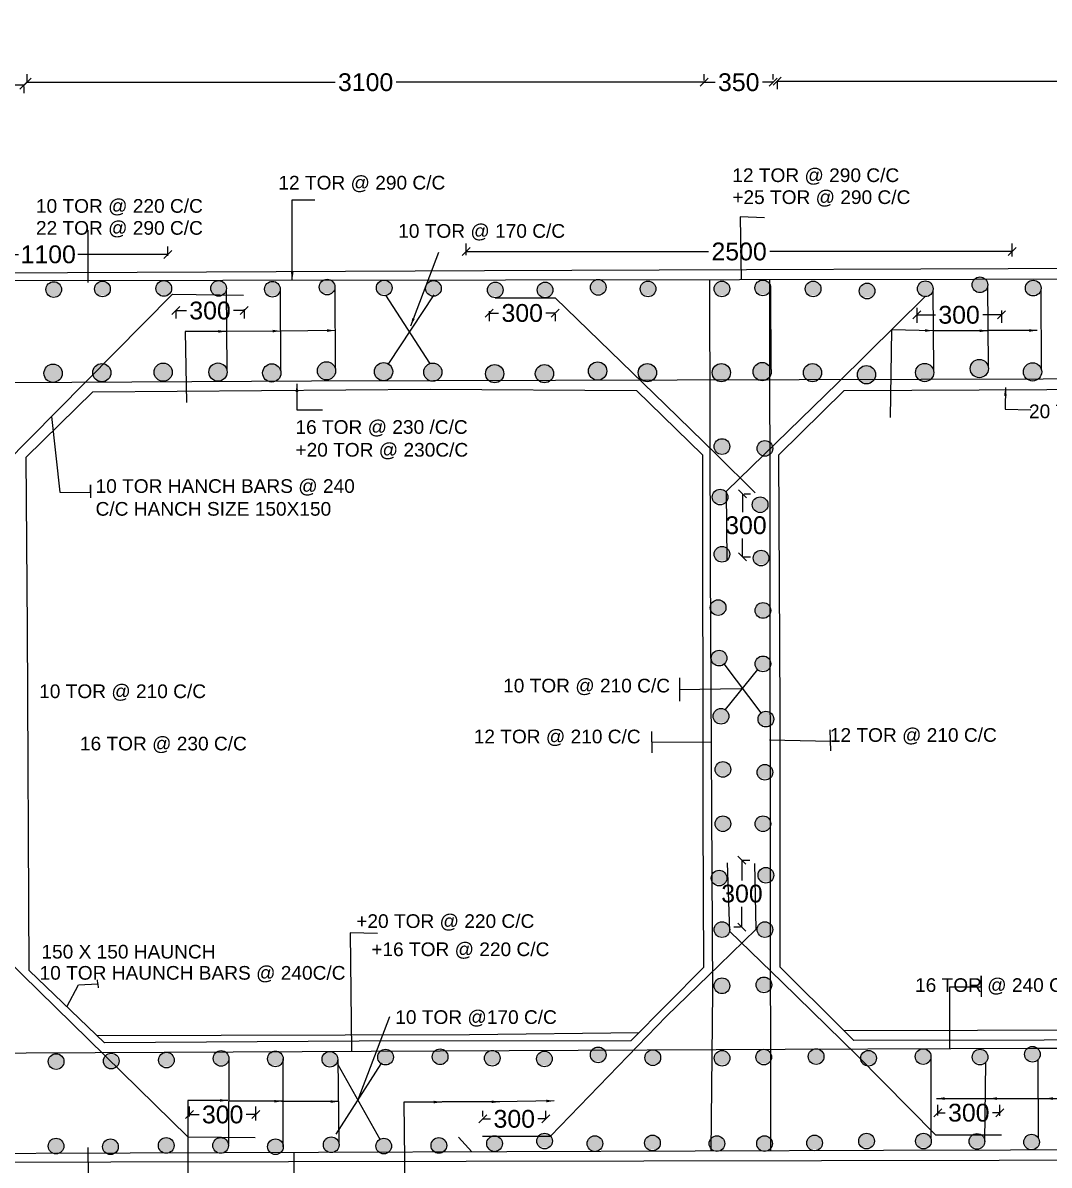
# Model space of a CAD drawing. Header units: inches. Extents: x 130.5 to 230.5, y 130.1 to 207.5.
# Drawn here: x 143.46 to 166.54, y 143.13 to 168.81 of the extents above; entities that cross this region are included whole.
import ezdxf

# ---------------------------------------------------------------- set-up
doc = ezdxf.new("R2010")
doc.units = ezdxf.units.IN
doc.header["$MEASUREMENT"] = 0
doc.layers.add('DRAWING', color=7, linetype='Continuous')
doc.styles.get("Standard").update_dxf_attribs({"font": 'arial.ttf'})
doc.dimstyles.get("Standard").update_dxf_attribs({"dimtxt": 0.18, "dimasz": 0.18, "dimexe": 0.18, "dimexo": 0.0625, "dimgap": 0.09, "dimtad": 0, "dimtih": 1, "dimtoh": 1, "dimdec": 4, "dimzin": 0, "dimdsep": 46, "dimtxsty": 'Standard', "dimblk": 'OBLIQUE', "dimblk1": 'OBLIQUE', "dimcen": 0.09, "dimadec": 0, "dimazin": 0, "dimtfac": 1, "dimtdec": 4, "dimtofl": 0, "dimtmove": 0, "dimatfit": 3, "dimfxl": 0, "dimtolj": 1, "dimtzin": 0, "dimarcsym": 0})
picture_1 = doc.add_image_def('image1.jpg', size_in_pixel=(4276, 3308))

# ---------------------------------------------------------------- blocks, each defined once
blk = doc.blocks.new('_Oblique')
at = {"color": 0, "linetype": 'ByBlock', "lineweight": -2}
blk.add_line((-0.5, -0.5), (0.5, 0.5), dxfattribs=at)
blk = doc.blocks.new('*D49')
at = {"layer": 'Defpoints', "color": 0, "transparency": 16777216}
for p in [(141.267, 167.427), (143.488, 167.441), (143.488, 167.413)]:
    blk.add_point(p, dxfattribs=at)
at = {"layer": 'DRAWING', "color": 0, "lineweight": -2, "transparency": 16777216}
for p, q in [((141.267, 167.413), (141.838, 167.413)), ((141.267, 167.364), (141.267, 167.233)), ((143.488, 167.413), (142.917, 167.413)), ((143.488, 167.379), (143.488, 167.233))]:
    blk.add_line(p, q, dxfattribs=at)
at = {"layer": 'DRAWING', "color": 0, "lineweight": -2, "transparency": 16777216, "xscale": 0.18, "yscale": 0.18, "zscale": 0.18, "rotation": 180}
blk.add_blockref('_Oblique', (141.267, 167.413), dxfattribs=at)
at = {"layer": 'DRAWING', "color": 0, "lineweight": -2, "transparency": 16777216, "xscale": 0.18, "yscale": 0.18, "zscale": 0.18}
blk.add_blockref('_Oblique', (143.488, 167.413), dxfattribs=at)
at = {"layer": 'DRAWING', "color": 0, "transparency": 16777216, "insert": (142.378, 167.413), "char_height": 0.4, "attachment_point": 5}
blk.add_mtext('\\A1;450', dxfattribs=at)
blk = doc.blocks.new('*D50')
at = {"layer": 'Defpoints', "color": 0, "transparency": 16777216}
for p in [(158.786, 167.476), (158.786, 167.452), (143.56, 167.413)]:
    blk.add_point(p, dxfattribs=at)
at = {"layer": 'DRAWING', "color": 0, "lineweight": -2, "transparency": 16777216}
for p, q in [((143.56, 167.475), (143.56, 167.656)), ((143.56, 167.476), (150.487, 167.476)), ((158.786, 167.476), (151.86, 167.476)), ((158.786, 167.515), (158.786, 167.656))]:
    blk.add_line(p, q, dxfattribs=at)
at = {"layer": 'DRAWING', "color": 0, "lineweight": -2, "transparency": 16777216, "xscale": 0.18, "yscale": 0.18, "zscale": 0.18, "rotation": 180}
blk.add_blockref('_Oblique', (143.56, 167.476), dxfattribs=at)
at = {"layer": 'DRAWING', "color": 0, "lineweight": -2, "transparency": 16777216, "xscale": 0.18, "yscale": 0.18, "zscale": 0.18}
blk.add_blockref('_Oblique', (158.786, 167.476), dxfattribs=at)
at = {"layer": 'DRAWING', "color": 0, "transparency": 16777216, "insert": (151.173, 167.476), "char_height": 0.4, "attachment_point": 5}
blk.add_mtext('\\A1;3100', dxfattribs=at)
blk = doc.blocks.new('*D51')
at = {"layer": 'Defpoints', "color": 0, "transparency": 16777216}
for p in [(158.786, 167.452), (160.34, 167.476), (160.34, 167.476)]:
    blk.add_point(p, dxfattribs=at)
at = {"layer": 'DRAWING', "color": 0, "lineweight": -2, "transparency": 16777216}
for p, q in [((158.786, 167.515), (158.786, 167.656)), ((158.786, 167.476), (159.032, 167.476)), ((160.34, 167.476), (160.094, 167.476)), ((160.34, 167.539), (160.34, 167.656))]:
    blk.add_line(p, q, dxfattribs=at)
at = {"layer": 'DRAWING', "color": 0, "lineweight": -2, "transparency": 16777216, "xscale": 0.18, "yscale": 0.18, "zscale": 0.18, "rotation": 180}
blk.add_blockref('_Oblique', (158.786, 167.476), dxfattribs=at)
at = {"layer": 'DRAWING', "color": 0, "lineweight": -2, "transparency": 16777216, "xscale": 0.18, "yscale": 0.18, "zscale": 0.18}
blk.add_blockref('_Oblique', (160.34, 167.476), dxfattribs=at)
at = {"layer": 'DRAWING', "color": 0, "transparency": 16777216, "insert": (159.563, 167.476), "char_height": 0.4, "attachment_point": 5}
blk.add_mtext('\\A1;350', dxfattribs=at)
blk = doc.blocks.new('*D52')
at = {"layer": 'Defpoints', "color": 0, "transparency": 16777216}
for p in [(160.43, 167.566), (175.425, 167.502), (175.425, 167.448)]:
    blk.add_point(p, dxfattribs=at)
at = {"layer": 'DRAWING', "color": 0, "lineweight": -2, "transparency": 16777216}
for p, q in [((160.43, 167.504), (160.43, 167.322)), ((160.43, 167.502), (167.15, 167.502)), ((175.425, 167.502), (168.523, 167.502)), ((175.425, 167.51), (175.425, 167.682))]:
    blk.add_line(p, q, dxfattribs=at)
at = {"layer": 'DRAWING', "color": 0, "lineweight": -2, "transparency": 16777216, "xscale": 0.18, "yscale": 0.18, "zscale": 0.18, "rotation": 180}
blk.add_blockref('_Oblique', (160.43, 167.502), dxfattribs=at)
at = {"layer": 'DRAWING', "color": 0, "lineweight": -2, "transparency": 16777216, "xscale": 0.18, "yscale": 0.18, "zscale": 0.18}
blk.add_blockref('_Oblique', (175.425, 167.502), dxfattribs=at)
at = {"layer": 'DRAWING', "color": 0, "transparency": 16777216, "insert": (167.836, 167.502), "char_height": 0.4, "attachment_point": 5}
blk.add_mtext('\\A1;3100', dxfattribs=at)
blk = doc.blocks.new('*D56')
at = {"layer": 'Defpoints', "color": 0, "transparency": 16777216}
for p in [(146.724, 163.606), (141.347, 163.496), (146.724, 163.512)]:
    blk.add_point(p, dxfattribs=at)
at = {"layer": 'DRAWING', "color": 0, "lineweight": -2, "transparency": 16777216}
for p, q in [((141.347, 163.559), (141.347, 163.786)), ((141.347, 163.606), (143.367, 163.606)), ((146.724, 163.606), (144.703, 163.606)), ((146.724, 163.575), (146.724, 163.786))]:
    blk.add_line(p, q, dxfattribs=at)
at = {"layer": 'DRAWING', "color": 0, "lineweight": -2, "transparency": 16777216, "xscale": 0.18, "yscale": 0.18, "zscale": 0.18, "rotation": 180}
blk.add_blockref('_Oblique', (141.347, 163.606), dxfattribs=at)
at = {"layer": 'DRAWING', "color": 0, "lineweight": -2, "transparency": 16777216, "xscale": 0.18, "yscale": 0.18, "zscale": 0.18}
blk.add_blockref('_Oblique', (146.724, 163.606), dxfattribs=at)
at = {"layer": 'DRAWING', "color": 0, "transparency": 16777216, "insert": (144.035, 163.606), "char_height": 0.4, "attachment_point": 5}
blk.add_mtext('\\A1;1100', dxfattribs=at)
blk = doc.blocks.new('*D57')
at = {"layer": 'Defpoints', "color": 0, "transparency": 16777216}
for p in [(165.711, 163.67), (153.431, 163.528), (165.711, 163.497)]:
    blk.add_point(p, dxfattribs=at)
at = {"layer": 'DRAWING', "color": 0, "lineweight": -2, "transparency": 16777216}
for p, q in [((153.431, 163.591), (153.431, 163.85)), ((153.431, 163.67), (158.881, 163.67)), ((165.711, 163.67), (160.261, 163.67)), ((165.711, 163.559), (165.711, 163.85))]:
    blk.add_line(p, q, dxfattribs=at)
at = {"layer": 'DRAWING', "color": 0, "lineweight": -2, "transparency": 16777216, "xscale": 0.18, "yscale": 0.18, "zscale": 0.18, "rotation": 180}
blk.add_blockref('_Oblique', (153.431, 163.67), dxfattribs=at)
at = {"layer": 'DRAWING', "color": 0, "lineweight": -2, "transparency": 16777216, "xscale": 0.18, "yscale": 0.18, "zscale": 0.18}
blk.add_blockref('_Oblique', (165.711, 163.67), dxfattribs=at)
at = {"layer": 'DRAWING', "color": 0, "transparency": 16777216, "insert": (159.571, 163.67), "char_height": 0.4, "attachment_point": 5}
blk.add_mtext('\\A1;2500', dxfattribs=at)
blk = doc.blocks.new('*D90')
at = {"layer": 'Defpoints', "color": 0, "transparency": 16777216}
for p in [(163.564, 162.465), (165.47, 162.411), (165.47, 162.247)]:
    blk.add_point(p, dxfattribs=at)
at = {"layer": 'DRAWING', "color": 0, "lineweight": -2, "transparency": 16777216}
for p, q in [((163.564, 162.403), (163.564, 162.067)), ((165.47, 162.348), (165.47, 162.067)), ((163.564, 162.247), (163.986, 162.247)), ((165.47, 162.247), (165.048, 162.247))]:
    blk.add_line(p, q, dxfattribs=at)
at = {"layer": 'DRAWING', "color": 0, "lineweight": -2, "transparency": 16777216, "xscale": 0.18, "yscale": 0.18, "zscale": 0.18, "rotation": 180}
blk.add_blockref('_Oblique', (163.564, 162.247), dxfattribs=at)
at = {"layer": 'DRAWING', "color": 0, "lineweight": -2, "transparency": 16777216, "xscale": 0.18, "yscale": 0.18, "zscale": 0.18}
blk.add_blockref('_Oblique', (165.47, 162.247), dxfattribs=at)
at = {"layer": 'DRAWING', "color": 0, "transparency": 16777216, "insert": (164.517, 162.247), "char_height": 0.4, "attachment_point": 5}
blk.add_mtext('\\A1;300', dxfattribs=at)
blk = doc.blocks.new('*D64')
at = {"layer": 'Defpoints', "color": 0, "transparency": 16777216}
for p in [(153.951, 162.397), (155.436, 162.329), (155.436, 162.288)]:
    blk.add_point(p, dxfattribs=at)
at = {"layer": 'DRAWING', "color": 0, "lineweight": -2, "transparency": 16777216}
for p, q in [((153.951, 162.334), (153.951, 162.108)), ((153.951, 162.288), (154.163, 162.288)), ((155.436, 162.288), (155.225, 162.288)), ((155.436, 162.266), (155.436, 162.108))]:
    blk.add_line(p, q, dxfattribs=at)
at = {"layer": 'DRAWING', "color": 0, "lineweight": -2, "transparency": 16777216, "xscale": 0.18, "yscale": 0.18, "zscale": 0.18, "rotation": 180}
blk.add_blockref('_Oblique', (153.951, 162.288), dxfattribs=at)
at = {"layer": 'DRAWING', "color": 0, "lineweight": -2, "transparency": 16777216, "xscale": 0.18, "yscale": 0.18, "zscale": 0.18}
blk.add_blockref('_Oblique', (155.436, 162.288), dxfattribs=at)
at = {"layer": 'DRAWING', "color": 0, "transparency": 16777216, "insert": (154.694, 162.288), "char_height": 0.4, "attachment_point": 5}
blk.add_mtext('\\A1;300', dxfattribs=at)
blk = doc.blocks.new('*D65')
at = {"layer": 'Defpoints', "color": 0, "transparency": 16777216}
for p in [(146.904, 162.397), (148.444, 162.438), (148.444, 162.343)]:
    blk.add_point(p, dxfattribs=at)
at = {"layer": 'DRAWING', "color": 0, "lineweight": -2, "transparency": 16777216}
for p, q in [((146.904, 162.343), (147.143, 162.343)), ((146.904, 162.335), (146.904, 162.163)), ((148.444, 162.343), (148.205, 162.343)), ((148.444, 162.375), (148.444, 162.163))]:
    blk.add_line(p, q, dxfattribs=at)
at = {"layer": 'DRAWING', "color": 0, "lineweight": -2, "transparency": 16777216, "xscale": 0.18, "yscale": 0.18, "zscale": 0.18, "rotation": 180}
blk.add_blockref('_Oblique', (146.904, 162.343), dxfattribs=at)
at = {"layer": 'DRAWING', "color": 0, "lineweight": -2, "transparency": 16777216, "xscale": 0.18, "yscale": 0.18, "zscale": 0.18}
blk.add_blockref('_Oblique', (148.444, 162.343), dxfattribs=at)
at = {"layer": 'DRAWING', "color": 0, "transparency": 16777216, "insert": (147.674, 162.343), "char_height": 0.4, "attachment_point": 5}
blk.add_mtext('\\A1;300', dxfattribs=at)
blk = doc.blocks.new('*D77')
at = {"layer": 'Defpoints', "color": 0, "transparency": 16777216}
for p in [(159.624, 158.226), (159.594, 156.805), (159.647, 156.805)]:
    blk.add_point(p, dxfattribs=at)
at = {"layer": 'DRAWING', "color": 0, "lineweight": -2, "transparency": 16777216}
for p, q in [((159.647, 158.226), (159.647, 157.81)), ((159.687, 158.226), (159.827, 158.226)), ((159.647, 156.805), (159.647, 157.222)), ((159.657, 156.805), (159.827, 156.805))]:
    blk.add_line(p, q, dxfattribs=at)
at = {"layer": 'DRAWING', "color": 0, "lineweight": -2, "transparency": 16777216, "xscale": 0.18, "yscale": 0.18, "zscale": 0.18}
for p, rotation in [((159.647, 158.226), 90), ((159.647, 156.805), 270)]:
    blk.add_blockref('_Oblique', p, dxfattribs=dict(at, rotation=rotation))
at = {"layer": 'DRAWING', "color": 0, "transparency": 16777216, "insert": (159.647, 157.516), "char_height": 0.4, "attachment_point": 5}
blk.add_mtext('\\A1; 300', dxfattribs=at)
blk = doc.blocks.new('*D82')
at = {"layer": 'Defpoints', "color": 0, "transparency": 16777216}
for p in [(159.58, 149.989), (159.635, 148.478), (159.667, 148.478)]:
    blk.add_point(p, dxfattribs=at)
at = {"layer": 'DRAWING', "color": 0, "lineweight": -2, "transparency": 16777216}
for p, q in [((159.635, 149.989), (159.635, 149.528)), ((159.643, 149.989), (159.815, 149.989)), ((159.635, 148.478), (159.635, 148.939)), ((159.605, 148.478), (159.455, 148.478))]:
    blk.add_line(p, q, dxfattribs=at)
at = {"layer": 'DRAWING', "color": 0, "lineweight": -2, "transparency": 16777216, "xscale": 0.18, "yscale": 0.18, "zscale": 0.18}
for p, rotation in [((159.635, 149.989), 90), ((159.635, 148.478), 270)]:
    blk.add_blockref('_Oblique', p, dxfattribs=dict(at, rotation=rotation))
at = {"layer": 'DRAWING', "color": 0, "transparency": 16777216, "insert": (159.635, 149.234), "char_height": 0.4, "attachment_point": 5}
blk.add_mtext('\\A1;300', dxfattribs=at)
blk = doc.blocks.new('*D86')
at = {"layer": 'Defpoints', "color": 0, "transparency": 16777216}
for p in [(147.215, 144.16), (148.701, 144.268), (148.701, 144.071)]:
    blk.add_point(p, dxfattribs=at)
at = {"layer": 'DRAWING', "color": 0, "lineweight": -2, "transparency": 16777216}
for p, q in [((147.215, 144.222), (147.215, 144.448)), ((148.701, 144.134), (148.701, 144.448)), ((147.215, 144.268), (147.427, 144.268)), ((148.701, 144.268), (148.489, 144.268))]:
    blk.add_line(p, q, dxfattribs=at)
at = {"layer": 'DRAWING', "color": 0, "lineweight": -2, "transparency": 16777216, "xscale": 0.18, "yscale": 0.18, "zscale": 0.18, "rotation": 180}
blk.add_blockref('_Oblique', (147.215, 144.268), dxfattribs=at)
at = {"layer": 'DRAWING', "color": 0, "lineweight": -2, "transparency": 16777216, "xscale": 0.18, "yscale": 0.18, "zscale": 0.18}
blk.add_blockref('_Oblique', (148.701, 144.268), dxfattribs=at)
at = {"layer": 'DRAWING', "color": 0, "transparency": 16777216, "insert": (147.958, 144.268), "char_height": 0.4, "attachment_point": 5}
blk.add_mtext('\\A1;300', dxfattribs=at)
blk = doc.blocks.new('*D87')
at = {"layer": 'Defpoints', "color": 0, "transparency": 16777216}
for p in [(153.806, 144.162), (155.223, 144.17), (155.223, 144.109)]:
    blk.add_point(p, dxfattribs=at)
at = {"layer": 'DRAWING', "color": 0, "lineweight": -2, "transparency": 16777216}
for p, q in [((153.806, 144.224), (153.806, 144.35)), ((155.223, 144.172), (155.223, 144.35)), ((153.806, 144.17), (153.984, 144.17)), ((155.223, 144.17), (155.046, 144.17))]:
    blk.add_line(p, q, dxfattribs=at)
at = {"layer": 'DRAWING', "color": 0, "lineweight": -2, "transparency": 16777216, "xscale": 0.18, "yscale": 0.18, "zscale": 0.18, "rotation": 180}
blk.add_blockref('_Oblique', (153.806, 144.17), dxfattribs=at)
at = {"layer": 'DRAWING', "color": 0, "lineweight": -2, "transparency": 16777216, "xscale": 0.18, "yscale": 0.18, "zscale": 0.18}
blk.add_blockref('_Oblique', (155.223, 144.17), dxfattribs=at)
at = {"layer": 'DRAWING', "color": 0, "transparency": 16777216, "insert": (154.515, 144.17), "char_height": 0.4, "attachment_point": 5}
blk.add_mtext('\\A1;300', dxfattribs=at)
blk = doc.blocks.new('*D88')
at = {"layer": 'Defpoints', "color": 0, "transparency": 16777216}
for p in [(164.038, 144.185), (165.435, 144.308), (165.435, 144.178)]:
    blk.add_point(p, dxfattribs=at)
at = {"layer": 'DRAWING', "color": 0, "lineweight": -2, "transparency": 16777216}
for p, q in [((164.038, 144.248), (164.038, 144.488)), ((165.435, 144.24), (165.435, 144.488)), ((164.038, 144.308), (164.205, 144.308)), ((165.435, 144.308), (165.267, 144.308))]:
    blk.add_line(p, q, dxfattribs=at)
at = {"layer": 'DRAWING', "color": 0, "lineweight": -2, "transparency": 16777216, "xscale": 0.18, "yscale": 0.18, "zscale": 0.18, "rotation": 180}
blk.add_blockref('_Oblique', (164.038, 144.308), dxfattribs=at)
at = {"layer": 'DRAWING', "color": 0, "lineweight": -2, "transparency": 16777216, "xscale": 0.18, "yscale": 0.18, "zscale": 0.18}
blk.add_blockref('_Oblique', (165.435, 144.308), dxfattribs=at)
at = {"layer": 'DRAWING', "color": 0, "transparency": 16777216, "insert": (164.736, 144.308), "char_height": 0.4, "attachment_point": 5}
blk.add_mtext('\\A1;300', dxfattribs=at)

msp = doc.modelspace()

# ---------------------------------------------------------------- hatches: boundary and pattern name
at = {"layer": 'DRAWING'}
h = msp.add_hatch(color=256, dxfattribs=at)
h.dxf.hatch_style = 1
h.paths.add_polyline_path([(164.80986, 162.92281, 0.23868129), (164.88169, 162.78091), (165.08559, 162.77765, 0.24714778), (165.16201, 162.92281, 1)])
h = msp.add_hatch(color=256, dxfattribs=at)
h.dxf.hatch_style = 1
h.paths.add_polyline_path([(143.98302, 162.8177, 0.23868129), (144.05485, 162.6758), (144.25876, 162.67254, 0.24714778), (144.33518, 162.8177, 1)])
h = msp.add_hatch(color=256, dxfattribs=at)
h.dxf.hatch_style = 1
h.paths.add_polyline_path([(145.07909, 162.82948, 0.23868129), (145.15092, 162.68758), (145.35482, 162.68432, 0.24714778), (145.43124, 162.82948, 1)])
h = msp.add_hatch(color=256, dxfattribs=at)
h.dxf.hatch_style = 1
h.paths.add_polyline_path([(146.458, 162.84125, 0.23868129), (146.52983, 162.69935), (146.73373, 162.69609, 0.24714778), (146.81015, 162.84125, 1)])
h = msp.add_hatch(color=256, dxfattribs=at)
h.dxf.hatch_style = 1
h.paths.add_polyline_path([(147.68998, 162.84342, 0.23868129), (147.76181, 162.70152), (147.96572, 162.69826, 0.24714778), (148.04214, 162.84342, 1)])
h = msp.add_hatch(color=256, dxfattribs=at)
h.dxf.hatch_style = 1
h.paths.add_polyline_path([(148.90041, 162.82491, 0.23868129), (148.97224, 162.68301), (149.17614, 162.67975, 0.24714778), (149.25256, 162.82491, 1)])
h = msp.add_hatch(color=256, dxfattribs=at)
h.dxf.hatch_style = 1
h.paths.add_polyline_path([(150.13075, 162.87173, 0.23868129), (150.20258, 162.72983), (150.40648, 162.72657, 0.24714778), (150.4829, 162.87173, 1)])
h = msp.add_hatch(color=256, dxfattribs=at)
h.dxf.hatch_style = 1
h.paths.add_polyline_path([(151.41379, 162.85401, 0.23868129), (151.48562, 162.71211), (151.68952, 162.70885, 0.24714778), (151.76594, 162.85401, 1)])
h = msp.add_hatch(color=256, dxfattribs=at)
h.dxf.hatch_style = 1
h.paths.add_polyline_path([(152.52164, 162.84224, 0.23868129), (152.59347, 162.70034), (152.79737, 162.69708, 0.24714778), (152.87379, 162.84224, 1)])
h = msp.add_hatch(color=256, dxfattribs=at)
h.dxf.hatch_style = 1
h.paths.add_polyline_path([(153.91234, 162.80692, 0.23868129), (153.98417, 162.66502), (154.18807, 162.66176, 0.24714778), (154.26449, 162.80692, 1)])
h = msp.add_hatch(color=256, dxfattribs=at)
h.dxf.hatch_style = 1
h.paths.add_polyline_path([(155.03197, 162.80692, 0.23868129), (155.1038, 162.66502), (155.3077, 162.66176, 0.24714778), (155.38412, 162.80692, 1)])
h = msp.add_hatch(color=256, dxfattribs=at)
h.dxf.hatch_style = 1
h.paths.add_polyline_path([(156.22709, 162.86648, 0.23868129), (156.29892, 162.72458), (156.50282, 162.72132, 0.24714778), (156.57924, 162.86648, 1)])
h = msp.add_hatch(color=256, dxfattribs=at)
h.dxf.hatch_style = 1
h.paths.add_polyline_path([(157.34672, 162.83116, 0.23868129), (157.41855, 162.68926), (157.62245, 162.686, 0.24714778), (157.69887, 162.83116, 1)])
h = msp.add_hatch(color=256, dxfattribs=at)
h.dxf.hatch_style = 1
h.paths.add_polyline_path([(159.00849, 162.83116, 0.23868129), (159.08032, 162.68926), (159.28422, 162.686, 0.24714778), (159.36064, 162.83116, 1)])
h = msp.add_hatch(color=256, dxfattribs=at)
h.dxf.hatch_style = 1
h.paths.add_polyline_path([(159.92777, 162.85471, 0.23868129), (159.9996, 162.71281), (160.2035, 162.70955, 0.24714778), (160.27992, 162.85471, 1)])
h = msp.add_hatch(color=256, dxfattribs=at)
h.dxf.hatch_style = 1
h.paths.add_polyline_path([(161.05919, 162.83116, 0.23868129), (161.13102, 162.68926), (161.33492, 162.686, 0.24714778), (161.41134, 162.83116, 1)])
h = msp.add_hatch(color=256, dxfattribs=at)
h.dxf.hatch_style = 1
h.paths.add_polyline_path([(162.2731, 162.78407, 0.23868129), (162.34493, 162.64217), (162.54884, 162.63891, 0.24714778), (162.62525, 162.78407, 1)])
h = msp.add_hatch(color=256, dxfattribs=at)
h.dxf.hatch_style = 1
h.paths.add_polyline_path([(163.58214, 162.83308, 0.23868129), (163.65397, 162.69118), (163.85787, 162.68792, 0.24714778), (163.93429, 162.83308, 1)])
h = msp.add_hatch(color=256, dxfattribs=at)
h.dxf.hatch_style = 1
h.paths.add_polyline_path([(166.00763, 162.84803, 0.23868129), (166.07946, 162.70613), (166.28336, 162.70287, 0.24714778), (166.35978, 162.84803, 1)])
h = msp.add_hatch(color=256, dxfattribs=at)
h.dxf.hatch_style = 1
h.paths.add_polyline_path([(144.35036, 160.93531, 1), (143.93958, 160.93531, 1)])
h = msp.add_hatch(color=256, dxfattribs=at)
h.dxf.hatch_style = 1
h.paths.add_polyline_path([(145.44642, 160.94708, 1), (145.03564, 160.94708, 1)])
h = msp.add_hatch(color=256, dxfattribs=at)
h.dxf.hatch_style = 1
h.paths.add_polyline_path([(146.82534, 160.95885, 1), (146.41456, 160.95885, 1)])
h = msp.add_hatch(color=256, dxfattribs=at)
h.dxf.hatch_style = 1
h.paths.add_polyline_path([(148.05732, 160.96102, 1), (147.64654, 160.96102, 1)])
h = msp.add_hatch(color=256, dxfattribs=at)
h.dxf.hatch_style = 1
h.paths.add_polyline_path([(149.26775, 160.94251, 1), (148.85696, 160.94251, 1)])
h = msp.add_hatch(color=256, dxfattribs=at)
h.dxf.hatch_style = 1
h.paths.add_polyline_path([(150.49809, 160.98933, 1), (150.0873, 160.98933, 1)])
h = msp.add_hatch(color=256, dxfattribs=at)
h.dxf.hatch_style = 1
h.paths.add_polyline_path([(151.78113, 160.97161, 1), (151.37034, 160.97161, 1)])
h = msp.add_hatch(color=256, dxfattribs=at)
h.dxf.hatch_style = 1
h.paths.add_polyline_path([(152.88897, 160.95984, 1), (152.47819, 160.95984, 1)])
h = msp.add_hatch(color=256, dxfattribs=at)
h.dxf.hatch_style = 1
h.paths.add_polyline_path([(154.27968, 160.92452, 1), (153.86889, 160.92452, 1)])
h = msp.add_hatch(color=256, dxfattribs=at)
h.dxf.hatch_style = 1
h.paths.add_polyline_path([(155.39931, 160.92452, 1), (154.98853, 160.92452, 1)])
h = msp.add_hatch(color=256, dxfattribs=at)
h.dxf.hatch_style = 1
h.paths.add_polyline_path([(156.59442, 160.98408, 1), (156.18364, 160.98408, 1)])
h = msp.add_hatch(color=256, dxfattribs=at)
h.dxf.hatch_style = 1
h.paths.add_polyline_path([(157.71405, 160.94876, 1), (157.30327, 160.94876, 1)])
h = msp.add_hatch(color=256, dxfattribs=at)
h.dxf.hatch_style = 1
h.paths.add_polyline_path([(159.37582, 160.94876, 1), (158.96504, 160.94876, 1)])
h = msp.add_hatch(color=256, dxfattribs=at)
h.dxf.hatch_style = 1
h.paths.add_polyline_path([(160.2951, 160.97231, 1), (159.88432, 160.97231, 1)])
h = msp.add_hatch(color=256, dxfattribs=at)
h.dxf.hatch_style = 1
h.paths.add_polyline_path([(161.42652, 160.94876, 1), (161.01574, 160.94876, 1)])
h = msp.add_hatch(color=256, dxfattribs=at)
h.dxf.hatch_style = 1
h.paths.add_polyline_path([(162.64044, 160.90168, 1), (162.22966, 160.90168, 1)])
h = msp.add_hatch(color=256, dxfattribs=at)
h.dxf.hatch_style = 1
h.paths.add_polyline_path([(163.94948, 160.95068, 1), (163.5387, 160.95068, 1)])
h = msp.add_hatch(color=256, dxfattribs=at)
h.dxf.hatch_style = 1
h.paths.add_polyline_path([(165.17719, 161.04041, 1), (164.76641, 161.04041, 1)])
h = msp.add_hatch(color=256, dxfattribs=at)
h.dxf.hatch_style = 1
h.paths.add_polyline_path([(166.37497, 160.96563, 1), (165.96418, 160.96563, 1)])
h = msp.add_hatch(color=256, dxfattribs=at)
h.dxf.hatch_style = 1
h.paths.add_polyline_path([(159.00911, 159.2873, 0.23868129), (159.08094, 159.1454), (159.28484, 159.14214, 0.24714778), (159.36126, 159.2873, 1)])
h = msp.add_hatch(color=256, dxfattribs=at)
h.dxf.hatch_style = 1
h.paths.add_polyline_path([(159.97453, 159.24444, 0.23868129), (160.04636, 159.10254), (160.25026, 159.09928, 0.24714778), (160.32668, 159.24444, 1)])
h = msp.add_hatch(color=256, dxfattribs=at)
h.dxf.hatch_style = 1
h.paths.add_polyline_path([(158.9662, 158.15154, 0.23868129), (159.03803, 158.00964), (159.24194, 158.00638, 0.24714778), (159.31836, 158.15154, 1)])
h = msp.add_hatch(color=256, dxfattribs=at)
h.dxf.hatch_style = 1
h.paths.add_polyline_path([(159.86726, 157.98011, 0.23868129), (159.93909, 157.83821), (160.14299, 157.83495, 0.24714778), (160.21941, 157.98011, 1)])
h = msp.add_hatch(color=256, dxfattribs=at)
h.dxf.hatch_style = 1
h.paths.add_polyline_path([(159.00911, 156.86578, 0.23868129), (159.08094, 156.72388), (159.28484, 156.72062, 0.24714778), (159.36126, 156.86578, 1)])
h = msp.add_hatch(color=256, dxfattribs=at)
h.dxf.hatch_style = 1
h.paths.add_polyline_path([(159.88871, 156.78006, 0.23868129), (159.96054, 156.63816), (160.16444, 156.6349, 0.24714778), (160.24086, 156.78006, 1)])
h = msp.add_hatch(color=256, dxfattribs=at)
h.dxf.hatch_style = 1
h.paths.add_polyline_path([(158.9233, 155.66573, 0.23868129), (158.99513, 155.52383), (159.19903, 155.52057, 0.24714778), (159.27545, 155.66573, 1)])
h = msp.add_hatch(color=256, dxfattribs=at)
h.dxf.hatch_style = 1
h.paths.add_polyline_path([(159.93162, 155.60144, 0.23868129), (160.00345, 155.45955), (160.20735, 155.45629, 0.24714778), (160.28377, 155.60144, 1)])
h = msp.add_hatch(color=256, dxfattribs=at)
h.dxf.hatch_style = 1
h.paths.add_polyline_path([(158.94475, 154.52997, 0.23868129), (159.01658, 154.38808), (159.22048, 154.38481, 0.24714778), (159.2969, 154.52997, 1)])
h = msp.add_hatch(color=256, dxfattribs=at)
h.dxf.hatch_style = 1
h.paths.add_polyline_path([(159.93162, 154.4014, 0.23868129), (160.00345, 154.2595), (160.20735, 154.25624, 0.24714778), (160.28377, 154.4014, 1)])
h = msp.add_hatch(color=256, dxfattribs=at)
h.dxf.hatch_style = 1
h.paths.add_polyline_path([(158.98766, 153.22278, 0.23868129), (159.05949, 153.08088), (159.26339, 153.07762, 0.24714778), (159.33981, 153.22278, 1)])
h = msp.add_hatch(color=256, dxfattribs=at)
h.dxf.hatch_style = 1
h.paths.add_polyline_path([(159.99598, 153.15849, 0.23868129), (160.06781, 153.01659), (160.27171, 153.01333, 0.24714778), (160.34813, 153.15849, 1)])
h = msp.add_hatch(color=256, dxfattribs=at)
h.dxf.hatch_style = 1
h.paths.add_polyline_path([(159.03068, 152.02745, 0.23868129), (159.10251, 151.88555), (159.30641, 151.88229, 0.24714778), (159.38283, 152.02745, 1)])
h = msp.add_hatch(color=256, dxfattribs=at)
h.dxf.hatch_style = 1
h.paths.add_polyline_path([(159.97464, 151.96316, 0.23868129), (160.04647, 151.82126), (160.25037, 151.818, 0.24714778), (160.32679, 151.96316, 1)])
h = msp.add_hatch(color=256, dxfattribs=at)
h.dxf.hatch_style = 1
h.paths.add_polyline_path([(159.03068, 150.80597, 0.23868129), (159.10251, 150.66407), (159.30641, 150.66081, 0.24714778), (159.38283, 150.80597, 1)])
h = msp.add_hatch(color=256, dxfattribs=at)
h.dxf.hatch_style = 1
h.paths.add_polyline_path([(159.93173, 150.80597, 0.23868129), (160.00356, 150.66407), (160.20747, 150.66081, 0.24714778), (160.28389, 150.80597, 1)])
h = msp.add_hatch(color=256, dxfattribs=at)
h.dxf.hatch_style = 1
h.paths.add_polyline_path([(158.94487, 149.5845, 0.23868129), (159.0167, 149.4426), (159.2206, 149.43934, 0.24714778), (159.29702, 149.5845, 1)])
h = msp.add_hatch(color=256, dxfattribs=at)
h.dxf.hatch_style = 1
h.paths.add_polyline_path([(159.9961, 149.64878, 0.23868129), (160.06792, 149.50688), (160.27183, 149.50362, 0.24714778), (160.34825, 149.64878, 1)])
h = msp.add_hatch(color=256, dxfattribs=at)
h.dxf.hatch_style = 1
h.paths.add_polyline_path([(159.00923, 148.42731, 0.23868129), (159.08106, 148.28541), (159.28496, 148.28215, 0.24714778), (159.36138, 148.42731, 1)])
h = msp.add_hatch(color=256, dxfattribs=at)
h.dxf.hatch_style = 1
h.paths.add_polyline_path([(159.97464, 148.42731, 0.23868129), (160.04647, 148.28541), (160.25037, 148.28215, 0.24714778), (160.32679, 148.42731, 1)])
h = msp.add_hatch(color=256, dxfattribs=at)
h.dxf.hatch_style = 1
h.paths.add_polyline_path([(159.00923, 147.16297, 0.23868129), (159.08106, 147.02107), (159.28496, 147.01781, 0.24714778), (159.36138, 147.16297, 1)])
h = msp.add_hatch(color=256, dxfattribs=at)
h.dxf.hatch_style = 1
h.paths.add_polyline_path([(159.95319, 147.1844, 0.23868129), (160.02502, 147.0425), (160.22892, 147.03924, 0.24714778), (160.30534, 147.1844, 1)])
h = msp.add_hatch(color=256, dxfattribs=at)
h.dxf.hatch_style = 1
h.paths.add_polyline_path([(144.03722, 145.46031, 0.23868129), (144.10905, 145.31841), (144.31295, 145.31515, 0.24714778), (144.38937, 145.46031, 1)])
h = msp.add_hatch(color=256, dxfattribs=at)
h.dxf.hatch_style = 1
h.paths.add_polyline_path([(145.26577, 145.4468, 0.23868129), (145.3376, 145.3049), (145.54151, 145.30164, 0.24714778), (145.61792, 145.4468, 1)])
h = msp.add_hatch(color=256, dxfattribs=at)
h.dxf.hatch_style = 1
h.paths.add_polyline_path([(146.51737, 145.49301, 0.23868129), (146.5892, 145.35111), (146.7931, 145.34785, 0.24714778), (146.86952, 145.49301, 1)])
h = msp.add_hatch(color=256, dxfattribs=at)
h.dxf.hatch_style = 1
h.paths.add_polyline_path([(147.74604, 145.53023, 0.23868129), (147.81786, 145.38833), (148.02177, 145.38507, 0.24714778), (148.09819, 145.53023, 1)])
h = msp.add_hatch(color=256, dxfattribs=at)
h.dxf.hatch_style = 1
h.paths.add_polyline_path([(148.96753, 145.52094, 0.23868129), (149.03936, 145.37904), (149.24326, 145.37578, 0.24714778), (149.31968, 145.52094, 1)])
h = msp.add_hatch(color=256, dxfattribs=at)
h.dxf.hatch_style = 1
h.paths.add_polyline_path([(150.19181, 145.51182, 0.23868129), (150.26364, 145.36993), (150.46754, 145.36666, 0.24714778), (150.54396, 145.51182, 1)])
h = msp.add_hatch(color=256, dxfattribs=at)
h.dxf.hatch_style = 1
h.paths.add_polyline_path([(151.4436, 145.55931, 0.23868129), (151.51542, 145.41741), (151.71933, 145.41415, 0.24714778), (151.79575, 145.55931, 1)])
h = msp.add_hatch(color=256, dxfattribs=at)
h.dxf.hatch_style = 1
h.paths.add_polyline_path([(152.67161, 145.56722, 0.23868129), (152.74344, 145.42532), (152.94734, 145.42206, 0.24714778), (153.02376, 145.56722, 1)])
h = msp.add_hatch(color=256, dxfattribs=at)
h.dxf.hatch_style = 1
h.paths.add_polyline_path([(153.84417, 145.53557, 0.23868129), (153.916, 145.39367), (154.1199, 145.39041, 0.24714778), (154.19632, 145.53557, 1)])
h = msp.add_hatch(color=256, dxfattribs=at)
h.dxf.hatch_style = 1
h.paths.add_polyline_path([(155.01673, 145.51974, 0.23868129), (155.08856, 145.37784), (155.29246, 145.37458, 0.24714778), (155.36888, 145.51974, 1)])
h = msp.add_hatch(color=256, dxfattribs=at)
h.dxf.hatch_style = 1
h.paths.add_polyline_path([(156.22557, 145.61083, 0.23868129), (156.29739, 145.46893), (156.5013, 145.46567, 0.24714778), (156.57772, 145.61083, 1)])
h = msp.add_hatch(color=256, dxfattribs=at)
h.dxf.hatch_style = 1
h.paths.add_polyline_path([(157.45409, 145.54757, 0.23868129), (157.52592, 145.40568), (157.72982, 145.40242, 0.24714778), (157.80624, 145.54757, 1)])
h = msp.add_hatch(color=256, dxfattribs=at)
h.dxf.hatch_style = 1
h.paths.add_polyline_path([(159.01191, 145.53492, 0.23868129), (159.08374, 145.39303), (159.28764, 145.38976, 0.24714778), (159.36406, 145.53492, 1)])
h = msp.add_hatch(color=256, dxfattribs=at)
h.dxf.hatch_style = 1
h.paths.add_polyline_path([(159.94913, 145.56023, 0.23868129), (160.02096, 145.41833), (160.22486, 145.41507, 0.24714778), (160.30128, 145.56023, 1)])
h = msp.add_hatch(color=256, dxfattribs=at)
h.dxf.hatch_style = 1
h.paths.add_polyline_path([(161.12699, 145.57288, 0.23868129), (161.19882, 145.43098), (161.40273, 145.42772, 0.24714778), (161.47915, 145.57288, 1)])
h = msp.add_hatch(color=256, dxfattribs=at)
h.dxf.hatch_style = 1
h.paths.add_polyline_path([(162.30486, 145.53492, 0.23868129), (162.37669, 145.39303), (162.58059, 145.38976, 0.24714778), (162.65701, 145.53492, 1)])
h = msp.add_hatch(color=256, dxfattribs=at)
h.dxf.hatch_style = 1
h.paths.add_polyline_path([(163.53338, 145.57288, 0.23868129), (163.60521, 145.43098), (163.80911, 145.42772, 0.24714778), (163.88553, 145.57288, 1)])
h = msp.add_hatch(color=256, dxfattribs=at)
h.dxf.hatch_style = 1
h.paths.add_polyline_path([(164.81256, 145.56023, 0.23868129), (164.88439, 145.41833), (165.0883, 145.41507, 0.24714778), (165.16472, 145.56023, 1)])
h = msp.add_hatch(color=256, dxfattribs=at)
h.dxf.hatch_style = 1
h.paths.add_polyline_path([(165.99043, 145.62348, 0.23868129), (166.06226, 145.48158), (166.26616, 145.47832, 0.24714778), (166.34258, 145.62348, 1)])
h = msp.add_hatch(color=256, dxfattribs=at)
h.dxf.hatch_style = 1
h.paths.add_polyline_path([(155.02112, 143.67237, 0.23868129), (155.09295, 143.53048), (155.29685, 143.52722, 0.24714778), (155.37327, 143.67237, 1)])
h = msp.add_hatch(color=256, dxfattribs=at)
h.dxf.hatch_style = 1
h.paths.add_polyline_path([(162.25983, 143.67162, 0.23868129), (162.33166, 143.52972), (162.53556, 143.52646, 0.24714778), (162.61198, 143.67162, 1)])
h = msp.add_hatch(color=256, dxfattribs=at)
h.dxf.hatch_style = 1
h.paths.add_polyline_path([(163.54048, 143.67162, 0.23868129), (163.61231, 143.52972), (163.81622, 143.52646, 0.24714778), (163.89264, 143.67162, 1)])
h = msp.add_hatch(color=256, dxfattribs=at)
h.dxf.hatch_style = 1
h.paths.add_polyline_path([(164.74332, 143.66563, 0.23868129), (164.81515, 143.52373), (165.01905, 143.52047, 0.24714778), (165.09547, 143.66563, 1)])
h = msp.add_hatch(color=256, dxfattribs=at)
h.dxf.hatch_style = 1
h.paths.add_polyline_path([(165.97137, 143.64913, 0.23868129), (166.0432, 143.50723), (166.2471, 143.50397, 0.24714778), (166.32352, 143.64913, 1)])
h = msp.add_hatch(color=256, dxfattribs=at)
h.dxf.hatch_style = 1
h.paths.add_polyline_path([(144.03489, 143.55933, 0.23868129), (144.10671, 143.41743), (144.31062, 143.41417, 0.24714778), (144.38704, 143.55933, 1)])
h = msp.add_hatch(color=256, dxfattribs=at)
h.dxf.hatch_style = 1
h.paths.add_polyline_path([(145.25925, 143.54527, 0.23868129), (145.33107, 143.40337), (145.53498, 143.40011, 0.24714778), (145.6114, 143.54527, 1)])
h = msp.add_hatch(color=256, dxfattribs=at)
h.dxf.hatch_style = 1
h.paths.add_polyline_path([(146.51175, 143.57338, 0.23868129), (146.58358, 143.43148), (146.78748, 143.42822, 0.24714778), (146.8639, 143.57338, 1)])
h = msp.add_hatch(color=256, dxfattribs=at)
h.dxf.hatch_style = 1
h.paths.add_polyline_path([(147.73611, 143.57338, 0.23868129), (147.80794, 143.43148), (148.01184, 143.42822, 0.24714778), (148.08826, 143.57338, 1)])
h = msp.add_hatch(color=256, dxfattribs=at)
h.dxf.hatch_style = 1
h.paths.add_polyline_path([(148.96968, 143.54586, 0.23868129), (149.04151, 143.40396), (149.24542, 143.4007, 0.24714778), (149.32183, 143.54586, 1)])
h = msp.add_hatch(color=256, dxfattribs=at)
h.dxf.hatch_style = 1
h.paths.add_polyline_path([(150.22219, 143.58803, 0.23868129), (150.29402, 143.44613), (150.49792, 143.44287, 0.24714778), (150.57434, 143.58803, 1)])
h = msp.add_hatch(color=256, dxfattribs=at)
h.dxf.hatch_style = 1
h.paths.add_polyline_path([(151.40433, 143.55992, 0.23868129), (151.47616, 143.41802), (151.68006, 143.41476, 0.24714778), (151.75648, 143.55992, 1)])
h = msp.add_hatch(color=256, dxfattribs=at)
h.dxf.hatch_style = 1
h.paths.add_polyline_path([(152.64276, 143.57397, 0.23868129), (152.71459, 143.43208), (152.91849, 143.42881, 0.24714778), (152.99491, 143.57397, 1)])
h = msp.add_hatch(color=256, dxfattribs=at)
h.dxf.hatch_style = 1
h.paths.add_polyline_path([(153.89527, 143.61615, 0.23868129), (153.9671, 143.47425), (154.171, 143.47099, 0.24714778), (154.24742, 143.61615, 1)])
h = msp.add_hatch(color=256, dxfattribs=at)
h.dxf.hatch_style = 1
h.paths.add_polyline_path([(156.15211, 143.61539, 0.23868129), (156.22394, 143.47349), (156.42784, 143.47023, 0.24714778), (156.50426, 143.61539, 1)])
h = msp.add_hatch(color=256, dxfattribs=at)
h.dxf.hatch_style = 1
h.paths.add_polyline_path([(157.44683, 143.62945, 0.23868129), (157.51866, 143.48755), (157.72256, 143.48429, 0.24714778), (157.79898, 143.62945, 1)])
h = msp.add_hatch(color=256, dxfattribs=at)
h.dxf.hatch_style = 1
h.paths.add_polyline_path([(158.89636, 143.61539, 0.23868129), (158.96819, 143.47349), (159.17209, 143.47023, 0.24714778), (159.24851, 143.61539, 1)])
h = msp.add_hatch(color=256, dxfattribs=at)
h.dxf.hatch_style = 1
h.paths.add_polyline_path([(159.96592, 143.61539, 0.23868129), (160.03775, 143.47349), (160.24165, 143.47023, 0.24714778), (160.31807, 143.61539, 1)])
h = msp.add_hatch(color=256, dxfattribs=at)
h.dxf.hatch_style = 1
h.paths.add_polyline_path([(161.09177, 143.62945, 0.23868129), (161.1636, 143.48755), (161.3675, 143.48429, 0.24714778), (161.44392, 143.62945, 1)])

# ---------------------------------------------------------------- linework, layer by layer
msp.add_lwpolyline([(144.93464, 162.97673), (144.93464, 164.15204)])
for points in [[(160.14383, 164.43221), (159.59554, 164.45234), (159.61966, 163.04102)], [(141.35362, 163.16719), (142.90163, 163.19406), (153.84635, 163.24685), (185.25275, 163.36668), (194.34793, 163.36303), (194.45134, 143.35687), (177.40124, 143.25834), (141.43832, 143.19286), (141.35362, 163.16719)], [(194.16704, 163.14469), (194.23645, 143.54555), (162.81983, 143.46249), (141.63295, 143.38905), (141.589, 162.97185)], [(141.59431, 163.01731), (154.32052, 163.03454), (175.3727, 163.06441), (194.16704, 163.14469)], [(150.47812, 162.83096), (150.48939, 161.04829)], [(158.90164, 163.04104), (158.92261, 156.56377), (158.97556, 147.03538), (158.9332, 143.44902)], [(160.2862, 143.45371), (160.2584, 163.04296)], [(165.15723, 162.88204), (165.16849, 161.09937)], [(141.89724, 156.24694), (141.85429, 157.68417), (144.23385, 160.09118), (146.82916, 162.71643), (148.42276, 162.69095)], [(148.03735, 162.80265), (148.04862, 161.01998)], [(149.24778, 162.78415), (149.25905, 161.00147)], [(152.61826, 161.16015), (151.62389, 162.68717)], [(151.69154, 161.15339), (152.71296, 162.70069)], [(154.08842, 162.63085), (155.20805, 162.63085), (155.43653, 162.63085), (157.91449, 160.22351), (159.05485, 159.11566), (159.93254, 158.25003)], [(159.29938, 156.71824), (159.28682, 158.28616), (161.79346, 160.7179), (163.75822, 162.657)], [(160.27513, 162.81394), (160.2864, 161.03127)], [(163.92951, 162.79231), (163.94078, 161.00964)], [(166.355, 162.80727), (166.36627, 161.02459)], [(162.99665, 161.90538), (162.97072, 159.94215)], [(141.84481, 159.26579), (141.86489, 160.72302), (149.95238, 160.76706), (193.82666, 160.88574), (193.84801, 159.42542)], [(145.03681, 160.52069), (152.62182, 160.57567), (157.26276, 160.54996), (158.74882, 159.10046), (158.75399, 150.9228), (158.76783, 147.57531), (157.13815, 145.92699), (151.0289, 145.91673), (145.29791, 145.8804), (143.60411, 147.50762), (143.56635, 155.19625), (143.54101, 159.05021), (145.03681, 160.52069)], [(161.93055, 160.54776), (166.49117, 160.5687), (170.99275, 160.58936), (173.88063, 160.59214), (175.32923, 159.16098), (175.38079, 156.71926), (175.35728, 147.60078), (173.90338, 146.1506), (173.75239, 145.99265), (166.42727, 145.94344), (162.15205, 145.93284), (161.88628, 146.19538), (160.49611, 147.58356), (160.49577, 153.38571), (160.46319, 159.098), (161.93055, 160.54776)], [(144.10969, 159.96559), (144.2934, 158.25997), (144.98453, 158.25207), (144.98649, 158.42335), (144.98315, 158.13097)], [(159.22741, 154.39821), (160.05751, 153.30212)], [(159.98667, 154.27262), (159.25745, 153.37504), (159.25558, 153.37128)], [(158.22423, 153.82211), (159.61458, 153.85)], [(158.22981, 154.08983), (158.22981, 153.56555)], [(157.60404, 152.87743), (157.60962, 152.40335)], [(161.61189, 152.9178), (161.62556, 152.44668)], [(157.59845, 152.64876), (158.93296, 152.64318)], [(161.63239, 152.65493), (160.25503, 152.68224)], [(141.92495, 150.34779), (141.95891, 148.87179), (147.17714, 143.76627), (148.68787, 143.74947)], [(153.80358, 143.78545), (155.33251, 143.78503), (157.93757, 146.48081), (159.1217, 147.62871), (159.95215, 148.43375), (159.92443, 149.9107)], [(159.30572, 149.92629), (159.35838, 148.39495), (160.54116, 147.24693), (162.21798, 145.6042), (163.98741, 143.81108), (165.46997, 143.81443)], [(151.43674, 148.34005), (150.82781, 148.35763), (150.85435, 145.70197)], [(144.45101, 146.69401), (144.7164, 147.18168), (145.14898, 147.21049), (145.13961, 147.29919)], [(145.14898, 147.21049), (145.15878, 147.11772)], [(165.01566, 147.1237), (165.01566, 147.38726), (165.01566, 146.91617)], [(164.31017, 145.75236), (164.31017, 147.13883), (165.01566, 147.13883), (165.01566, 147.1237)], [(151.70596, 146.46569), (150.99695, 144.60044)], [(161.92549, 146.15665), (173.9432, 146.19032)], [(145.12537, 146.04616), (153.50874, 146.06572), (157.32085, 146.11178)], [(141.95478, 144.15776), (141.97917, 145.65196), (160.60796, 145.73653), (166.19146, 145.76041), (182.25712, 145.76021), (193.89772, 145.82226), (193.9056, 144.34369)], [(148.09819, 145.53023), (148.08592, 143.602)], [(149.32183, 143.54586), (149.31968, 145.52094)], [(150.50674, 143.83121), (151.52433, 145.41127)], [(150.54395, 145.51029), (150.57152, 143.61943)], [(150.54561, 145.39701), (151.49399, 143.71333)], [(163.88474, 145.55616), (163.8839, 143.72641)], [(165.09547, 143.66563), (165.11605, 145.4387)], [(166.28573, 145.49391), (166.29492, 143.74532)], [(153.56043, 143.43274), (153.2595, 143.76233)], [(144.92384, 143.52465), (144.94097, 142.20032), (144.75933, 142.20032)], [(150.09836, 140.93087), (149.57272, 140.92368), (149.56552, 143.42665)]]:
    msp.add_lwpolyline(points, dxfattribs=at)
for centre, radius in [((164.98593, 162.92281), 0.17608), ((144.1591, 162.8177), 0.17608), ((145.25516, 162.82948), 0.17608), ((146.63408, 162.84125), 0.17608), ((147.86606, 162.84342), 0.17608), ((149.07649, 162.82491), 0.17608), ((150.30683, 162.87173), 0.17608), ((151.58987, 162.85401), 0.17608), ((152.69771, 162.84224), 0.17608), ((154.08842, 162.80692), 0.17608), ((155.20805, 162.80692), 0.17608), ((156.40316, 162.86648), 0.17608), ((157.52279, 162.83116), 0.17608), ((159.18456, 162.83116), 0.17608), ((160.10384, 162.85471), 0.17608), ((161.23526, 162.83116), 0.17608), ((162.44918, 162.78407), 0.17608), ((163.75822, 162.83308), 0.17608), ((166.18371, 162.84803), 0.17608), ((144.14497, 160.93531), 0.20539), ((145.24103, 160.94708), 0.20539), ((146.61995, 160.95885), 0.20539), ((147.85193, 160.96102), 0.20539), ((149.06235, 160.94251), 0.20539), ((150.2927, 160.98933), 0.20539), ((151.57574, 160.97161), 0.20539), ((152.68358, 160.95984), 0.20539), ((154.07428, 160.92452), 0.20539), ((155.19392, 160.92452), 0.20539), ((156.38903, 160.98408), 0.20539), ((157.50866, 160.94876), 0.20539), ((159.17043, 160.94876), 0.20539), ((160.08971, 160.97231), 0.20539), ((161.22113, 160.94876), 0.20539), ((162.43505, 160.90168), 0.20539), ((163.74409, 160.95068), 0.20539), ((164.9718, 161.04041), 0.20539), ((166.16958, 160.96563), 0.20539), ((159.18519, 159.2873), 0.17608), ((160.1506, 159.24444), 0.17608), ((159.14228, 158.15154), 0.17608), ((160.04333, 157.98011), 0.17608), ((159.18519, 156.86578), 0.17608), ((160.06479, 156.78006), 0.17608), ((159.09937, 155.66573), 0.17608), ((160.10769, 155.60144), 0.17608), ((159.12083, 154.52997), 0.17608), ((160.10769, 154.4014), 0.17608), ((159.16373, 153.22278), 0.17608), ((160.17206, 153.15849), 0.17608), ((159.20676, 152.02745), 0.17608), ((160.15072, 151.96316), 0.17608), ((159.20676, 150.80597), 0.17608), ((160.10781, 150.80597), 0.17608), ((159.12094, 149.5845), 0.17608), ((160.17217, 149.64878), 0.17608), ((159.1853, 148.42731), 0.17608), ((160.15072, 148.42731), 0.17608), ((159.1853, 147.16297), 0.17608), ((160.12926, 147.1844), 0.17608), ((144.2133, 145.46031), 0.17608), ((145.45211, 145.4725), 0.17608), ((146.69344, 145.49301), 0.17608), ((147.92211, 145.53023), 0.17608), ((149.1436, 145.52094), 0.17608), ((150.36789, 145.51182), 0.17608), ((151.61967, 145.55931), 0.17608), ((152.84769, 145.56722), 0.17608), ((154.02025, 145.53557), 0.17608), ((155.1928, 145.51974), 0.17608), ((156.40164, 145.61083), 0.17608), ((157.63016, 145.54757), 0.17608), ((159.18798, 145.53492), 0.17608), ((160.12521, 145.56023), 0.17608), ((161.30307, 145.57288), 0.17608), ((162.48093, 145.53492), 0.17608), ((163.70946, 145.57288), 0.17608), ((164.98864, 145.56023), 0.17608), ((166.1665, 145.62348), 0.17608), ((155.19719, 143.67237), 0.17608), ((162.43591, 143.67162), 0.17608), ((163.71656, 143.67162), 0.17608), ((164.91939, 143.66563), 0.17608), ((166.14744, 143.64913), 0.17608), ((144.21096, 143.55933), 0.17608), ((145.43532, 143.54527), 0.17608), ((146.68783, 143.57338), 0.17608), ((147.91219, 143.57338), 0.17608), ((149.14576, 143.54586), 0.17608), ((150.39826, 143.58803), 0.17608), ((151.5804, 143.55992), 0.17608), ((152.81884, 143.57397), 0.17608), ((154.07134, 143.61615), 0.17608), ((156.32818, 143.61539), 0.17608), ((157.62291, 143.62945), 0.17608), ((159.07244, 143.61539), 0.17608), ((160.14199, 143.61539), 0.17608), ((161.26784, 143.62945), 0.17608)]:
    msp.add_circle(centre, radius, dxfattribs=at)

# ---------------------------------------------------------------- texts
for s, p in [('12 TOR @ 290 C/C ', (159.41755, 165.23404)), ('12 TOR @ 290 C/C ', (149.21047, 165.06544)), ('+25 TOR @ 290 C/C ', (159.41755, 164.74015)), ('10 TOR @ 220 C/C', (143.75899, 164.54293)), ('22 TOR @ 290 C/C', (143.75899, 164.04904)), ('10 TOR @ 170 C/C ', (151.90492, 163.97993)), ('20 TOR @ 230 C/C ', (166.08972, 159.92473)), ('10 TOR @ 210 C/C ', (143.83105, 153.63132)), ('10 TOR @ 210 C/C ', (154.26412, 153.7587)), ('12 TOR @ 210 C/C ', (153.60309, 152.61463)), ('12 TOR @ 210 C/C ', (161.61178, 152.64824)), ('16 TOR @ 230 C/C ', (144.74778, 152.45589)), ('+20 TOR @ 220 C/C ', (150.96167, 148.46383)), ('150 X 150 HAUNCH', (143.88239, 147.77689)), ('+16 TOR @ 220 C/C ', (151.29975, 147.83065)), ('10 TOR HAUNCH BARS @ 240C/C', (143.84094, 147.30071)), ('16 TOR @ 240 C/C ', (163.52708, 147.02592)), ('10 TOR @170 C/C ', (151.83888, 146.30597))]:
    msp.add_text(s, height=0.3074495, dxfattribs=at).set_placement(p)
at = {"layer": 'DRAWING', "char_height": 0.3074495, "attachment_point": 1}
for s, insert, width in [('16 TOR @ 230 /C/C\\P+20 TOR @ 230C/C', (149.59444, 159.88003), 4.1640921), ('10 TOR HANCH BARS @ 240 C/C HANCH SIZE 150X150  ', (145.09983, 158.55241), 6.4690731)]:
    msp.add_mtext(s, dxfattribs=dict(at, insert=insert, width=width))

# ---------------------------------------------------------------- dimensions: what is measured, and where the dimension line sits
at = {"layer": 'DRAWING'}
for base, p1, p2, text, picture, middle in [((158.78632, 167.47622), (143.56016, 167.41257), (158.78632, 167.45235), '3100', '*D50', (151.17324, 167.47622)), ((160.33973, 167.47622), (158.78632, 167.45235), (160.33973, 167.47622), '350', '*D51', (159.56303, 167.47622)), ((143.48805, 167.41257), (141.26709, 167.42697), (143.48805, 167.44138), '450', '*D49', (142.37757, 167.41257)), ((146.72397, 163.60635), (141.34654, 163.49641), (146.72397, 163.51211), '1100', '*D56', (144.03525, 163.60635)), ((165.71108, 163.66965), (153.43105, 163.5283), (165.71108, 163.49689), '2500', '*D57', (159.57106, 163.66965)), ((148.44367, 162.34269), (146.90428, 162.39712), (148.44367, 162.43794), '300', '*D65', (147.67397, 162.34269)), ((155.43631, 162.28811), (153.95141, 162.39697), (155.43631, 162.32893), '300', '*D64', (154.69386, 162.28811)), ((165.46964, 162.24739), (163.56389, 162.46521), (165.46964, 162.41068), '300', '*D90', (164.51676, 162.24739)), ((148.70112, 144.26814), (147.21456, 144.15997), (148.70112, 144.07147), '300', '*D86', (147.95784, 144.26814)), ((155.22317, 144.17024), (153.80619, 144.16155), (155.22317, 144.10945), '300', '*D87', (154.51468, 144.17024)), ((165.43472, 144.30793), (164.03765, 144.18525), (165.43472, 144.17758), '300', '*D88', (164.73619, 144.30793))]:
    dim = msp.add_linear_dim(base=base, p1=p1, p2=p2, text=text, dimstyle='Standard', override={"dimtxt": 0.4}, dxfattribs=at)
    dim.commit()
    dim.dimension.update_dxf_attribs({"geometry": picture, "text_midpoint": middle})
dim = msp.add_linear_dim(base=(175.42517, 167.50187), p1=(160.42973, 167.56622), p2=(175.42517, 167.44752), text='3100', dimstyle='Standard', override={"dimtxt": 0.4}, dxfattribs=at)
dim.commit()
dim.dimension.update_dxf_attribs({"geometry": '*D52', "text_midpoint": (167.83615, 167.50187), "dimtype": 160})
for base, p1, p2, text, picture, middle in [((159.64668, 156.80543), (159.6241, 158.22603), (159.59401, 156.80543), ' 300', '*D77', (159.64668, 157.51573)), ((159.63543, 148.47833), (159.58037, 149.98912), (159.66702, 148.47833), '300', '*D82', (159.63543, 149.23373))]:
    dim = msp.add_linear_dim(base=base, p1=p1, p2=p2, angle=90, text=text, dimstyle='Standard', override={"dimtxt": 0.4}, dxfattribs=at)
    dim.commit()
    dim.dimension.update_dxf_attribs({"geometry": picture, "text_midpoint": middle})

# ---------------------------------------------------------------- pictures from other files: only their frames are drawn
image = msp.add_image(picture_1, insert=(130.45564, 130.13185), size_in_units=(100, 77.36202), dxfattribs=dict(fade=30))
image.dxf.flags = 7

# ---------------------------------------------------------------- leaders
for points in [[(149.52233, 163.02804), (149.52233, 164.83626), (150.02908, 164.83626)], [(152.18534, 161.99798), (152.82119, 163.66014)], [(148.0432, 161.87665), (147.1121, 161.87077), (147.14202, 160.27383)], [(149.2592, 161.88434), (148.0432, 161.87665)], [(150.48661, 161.89613), (149.2592, 161.88434)], [(163.93229, 161.89142), (162.99885, 161.91181)], [(165.16243, 161.89013), (163.93612, 161.88801)], [(166.27284, 161.89671), (165.16534, 161.89459)], [(149.62776, 160.69681), (149.62776, 160.11409), (150.20506, 160.11409)], [(165.55947, 160.61451), (165.55703, 160.12619), (166.1323, 160.10894)], [(148.07664, 144.58638), (147.17427, 144.58638), (147.17427, 142.54507)], [(149.29674, 144.56733), (148.0957, 144.56733)], [(150.56767, 144.56099), (149.28403, 144.56099)], [(155.415, 144.57603), (154.17111, 144.55506)], [(164.0115, 144.62806), (165.18796, 144.62806)], [(165.18796, 144.62806), (166.44599, 144.62806)], [(166.44599, 144.62806), (167.20229, 144.62806), (167.20229, 142.75408)], [(152.88414, 144.5494), (152.02863, 144.5494), (152.05173, 142.60723)], [(154.18686, 144.55506), (152.89049, 144.55506)]]:
    msp.add_leader(points, dimstyle='Standard', override={"dimtxt": 0.4}, dxfattribs=at)

doc.saveas('drawing.dxf')
